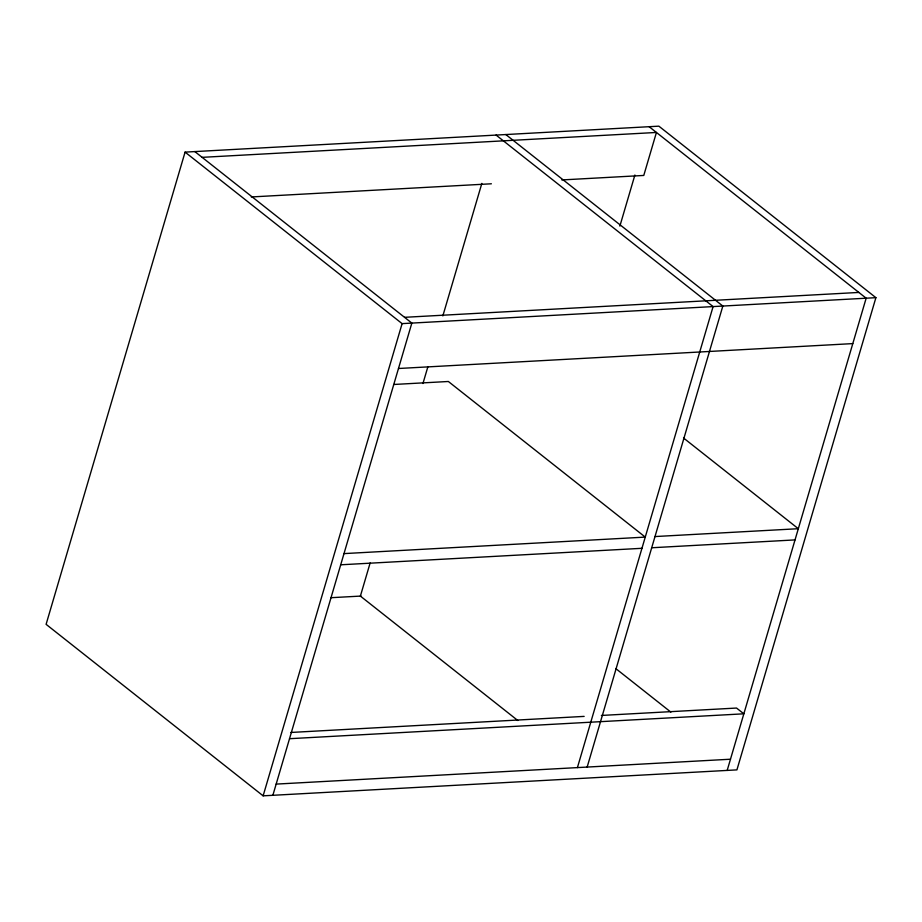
<?xml version="1.0" encoding="UTF-8"?>
<svg xmlns="http://www.w3.org/2000/svg" width="922" height="922" viewBox="0 0 922 922"><rect width="100%" height="100%" fill="white"/><g stroke="black" fill="none" stroke-linecap="round" stroke-linejoin="round"><path stroke-width="1.38" d="M185.08 152.118L46.1 624.332L263.127 795.836L736.92 769.882L875.9 297.668L658.873 126.164L185.08 152.118L402.107 323.622L875.9 297.668M263.127 795.836L402.107 323.622M272.866 795.306L411.846 323.092L194.819 151.577M370.137 562.962L360.387 596.096L517.818 720.508M422.944 383.529L427.82 366.968M442.848 315.9L481.849 183.386M619.872 226.109L634.901 175.019M577.414 767.6L713.098 306.588L496.071 135.073M587.153 767.069L722.836 306.058L505.809 134.543M727.181 770.423L866.161 298.209L649.134 126.694M202.114 157.351L656.429 132.457L643.775 175.445L561.832 179.94M251.291 196.951L491.38 183.789M404.551 317.318L858.866 292.435M398.488 368.5L852.792 343.606M393.844 384.474L448.357 381.489L645.262 537.1L344.01 553.603M655 536.558L798.314 528.709L683.548 438.019M340.714 564.794L641.966 548.302M651.704 547.76L795.018 539.912M330.86 597.71L361.055 596.061M290.856 732.46L584.145 716.394M601.398 715.449L736.54 708.05L743.835 713.812L289.531 738.706M276.162 784.103L730.478 759.221M615.781 668.577L670.882 712.118"/></g></svg>
